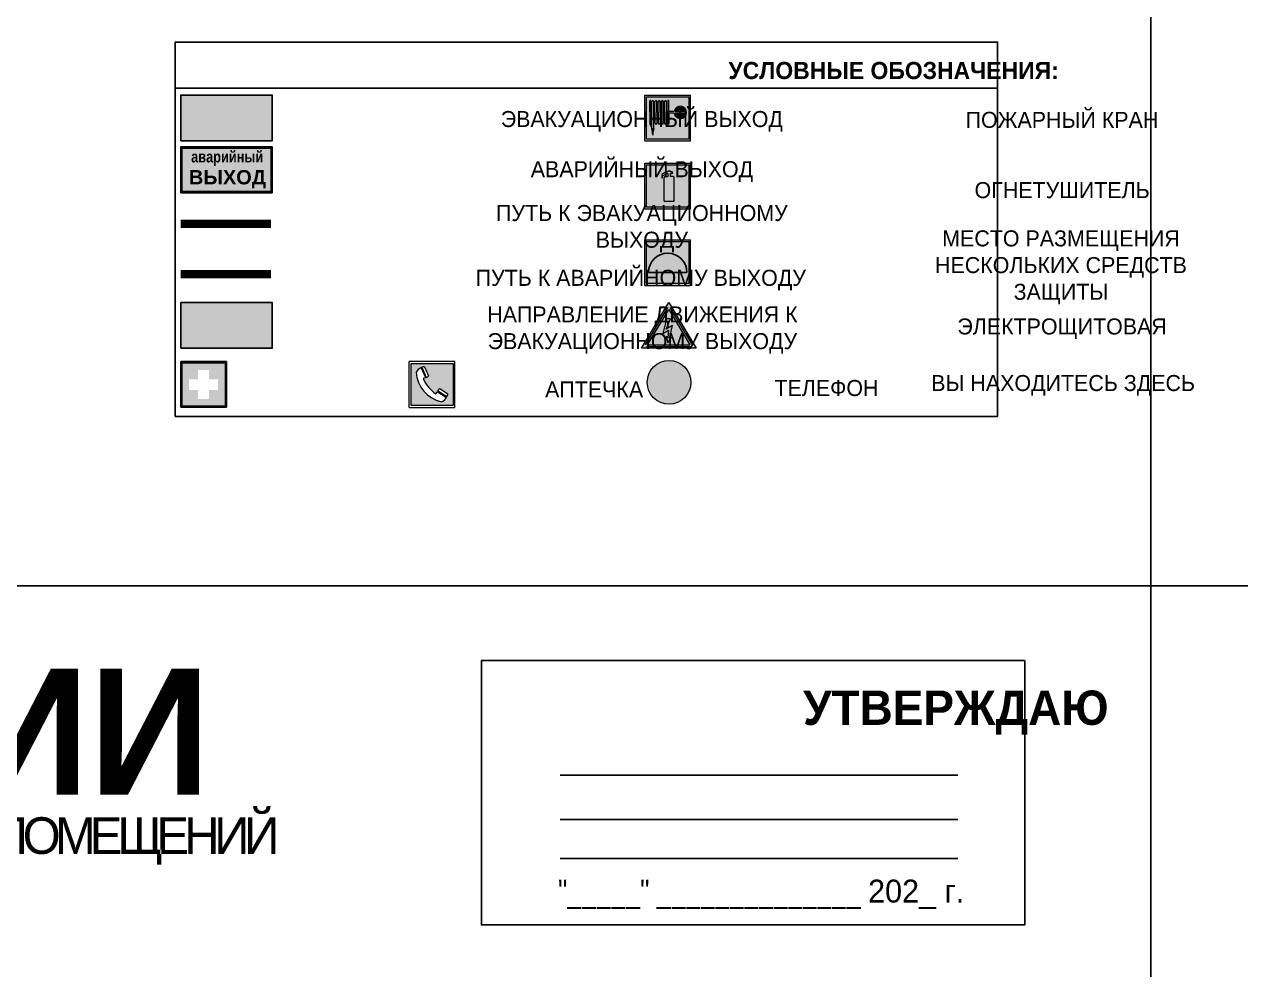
# Model space of a CAD drawing. Header units: millimetres. Extents: x 13114 to 67229, y 22859 to 38520.
# Drawn here: x 30219.4 to 30432, y 35883 to 36048.3 of the extents above; entities that cross this region are included whole.
import ezdxf

# ---------------------------------------------------------------- set-up
doc = ezdxf.new("R2010")
doc.units = ezdxf.units.MM
doc.linetypes.add('GOST2.303 4', pattern=[7, 5, -2, 0])
doc.layers.add('План_Штампы', color=7, linetype='Continuous')
doc.styles.add('обычный', font='arial.ttf')

# ---------------------------------------------------------------- blocks, each defined once
blk = doc.blocks.new('A$C3E6D3DDE')
at = {"lineweight": 5}
h = blk.add_hatch(color=40, dxfattribs=at)
h.paths.add_polyline_path([(24.1, 1.45), (16.46, -11.35), (31.74, -11.35)])
h.paths.add_polyline_path([(24.09, -0.46), (30.03, -10.41), (18.14, -10.41)], flags=16)
h.paths.add_polyline_path([(24.54, -3.08), (23.41, -6.02), (25.13, -5.01), (24.33, -8.5), (24.82, -8.27), (23.79, -9.86), (23.4, -8.04), (23.8, -8.43), (24.04, -6.29), (22.39, -7.25), (23.44, -3.08)], flags=0)
h = blk.add_hatch(color=256, dxfattribs=at)
h.paths.add_polyline_path([(24.37, 0.03, 0.567511), (23.82, 0.03), (17.59, -10.4, 0.582454), (17.86, -10.88), (30.32, -10.88, 0.582149), (30.6, -10.4)])
h.paths.add_polyline_path([(24.09, -0.46), (18.14, -10.41), (30.03, -10.41)], flags=16)
h.paths.add_polyline_path([(24.54, -3.08), (23.41, -6.02), (25.13, -5.01), (24.33, -8.5), (24.82, -8.27), (23.79, -9.86), (23.4, -8.04), (23.8, -8.43), (24.04, -6.29), (22.39, -7.25), (23.44, -3.08)], flags=0)
h = blk.add_hatch(color=40, dxfattribs=at)
h.paths.add_polyline_path([(24.09, -0.46), (18.14, -10.41), (30.03, -10.41)])
h.paths.add_polyline_path([(24.82, -8.27), (23.79, -9.86), (23.4, -8.04), (23.8, -8.43), (24.04, -6.29), (22.39, -7.25), (23.44, -3.08), (24.54, -3.08), (23.41, -6.02), (25.13, -5.01), (24.33, -8.5)], flags=16)
at = {"color": 40, "lineweight": 5}
for p, q in [((16.46, -11.35), (24.1, 1.45)), ((24.1, 1.45), (31.74, -11.35))]:
    blk.add_line(p, q, dxfattribs=at)
at = {"lineweight": 5}
for p, q in [((17.59, -10.4), (23.82, 0.03)), ((24.37, 0.03), (30.6, -10.4)), ((18.14, -10.41), (24.09, -0.46)), ((23.44, -3.08), (22.39, -7.25)), ((23.41, -6.02), (24.54, -3.08)), ((24.54, -3.08), (23.44, -3.08)), ((24.09, -0.46), (30.03, -10.41)), ((22.39, -7.25), (24.04, -6.29)), ((25.13, -5.01), (23.41, -6.02)), ((24.04, -6.29), (23.8, -8.43)), ((24.33, -8.5), (25.13, -5.01)), ((23.8, -8.43), (23.4, -8.04)), ((23.4, -8.04), (23.79, -9.86)), ((23.79, -9.86), (24.82, -8.27)), ((24.82, -8.27), (24.33, -8.5)), ((17.86, -10.88), (30.32, -10.88)), ((18.14, -10.41), (30.03, -10.41))]:
    blk.add_line(p, q, dxfattribs=at)
at = {"color": 50, "lineweight": 5}
blk.add_line((31.74, -11.35), (16.46, -11.35), dxfattribs=at)
blk = doc.blocks.new('A$C41C009D9')
at = {"true_color": 0xffffff}
blk.add_hatch(color=7, dxfattribs=at).paths.add_polyline_path([(0, 8), (-16, 8), (-16, 0), (0, 0)])
h = blk.add_hatch(color=126)
h.dxf.hatch_style = 1
h.paths.add_polyline_path([(-15.8, 7.8), (-15.8, 0.2), (-0.2, 0.2), (-0.2, 7.8)])
at = {"color": 126}
for points in [[(-16, 0), (0, 0), (0, 8), (-16, 8)], [(-16, 0), (0, 0), (0, 8), (-16, 8)], [(-15.8, 7.8), (-0.2, 7.8), (-0.2, 0.2), (-15.8, 0.2)]]:
    blk.add_lwpolyline(points, close=True, dxfattribs=at)
at = {"color": 7, "true_color": 0xffffff, "insert": (-15.8, 7.3), "char_height": 2.5, "width": 15.5999, "attachment_point": 1, "style": 'обычный'}
blk.add_mtext('\\pi1.6133;{\\fArial|b1|i0|c204|p34;\\H0.8x;\\W0.8;аварийный\\H1.25x;\\W1;\\P\\pi1.2327;ВЫХОД}', dxfattribs=at)
blk = doc.blocks.new('A$C32E8229D')
at = {"true_color": 0xffffff}
blk.add_hatch(color=7, dxfattribs=at).paths.add_polyline_path([(0, 0), (0, -8), (16, -8), (16, 0)])
h = blk.add_hatch(color=126)
h.paths.add_polyline_path([(0.2, -0.2), (15.8, -0.2), (15.8, -7.8), (0.2, -7.8)])
h.paths.add_polyline_path([(13.49, -2.05), (12.08, -2.05), (11.37, -2.63, 0.162397), (11.29, -2.84), (11.29, -3.63), (10.35, -3.63), (10.35, -4.05), (11.68, -4.05), (11.68, -3.48), (12.26, -4.28), (11.29, -5.1), (11.29, -6.78), (11.85, -6.78), (11.85, -5.44), (12.8, -4.64), (12.8, -5.94), (14.46, -5.94), (14.46, -5.39), (13.45, -5.39), (13.45, -3.97), (12.46, -2.59), (13.15, -2.59), (13.69, -3.34), (14.18, -3)], flags=16)
h.paths.add_polyline_path([(10.74, -1.82, 1), (11.8, -1.82, 1)], flags=16)
h.paths.add_polyline_path([(9.39, -3.59), (5.99, -3.59), (6.56, -3.03), (5.91, -3.03), (5.1, -3.83), (5.91, -4.64), (6.56, -4.64), (5.99, -4.09), (9.39, -4.09)], flags=16)
h.paths.add_polyline_path([(4.29, -1.08), (1.72, -1.08), (1.72, -6.6), (4.29, -6.6)], flags=16)
at = {"color": 126}
blk.add_lwpolyline([(16, -8), (0, -8), (0, 0), (16, 0)], close=True, dxfattribs=at)
blk = doc.blocks.new('A$C7B4425F7')
at = {"true_color": 0xffffff}
blk.add_hatch(color=7, dxfattribs=at).paths.add_polyline_path([(0, 0), (-16, 0), (-16, -8), (0, -8)])
h = blk.add_hatch(color=126)
h.paths.add_polyline_path([(-0.2, -0.2), (-15.8, -0.2), (-15.8, -7.8), (-0.2, -7.8)])
h.paths.add_polyline_path([(-11.76, -2.03), (-11.76, -3.66), (-11.17, -3.66, -0.568275), (-11.17, -6.18), (-12.58, -6.18), (-12.58, -2.03)], flags=16)
h.paths.add_polyline_path([(-13.33, -4.12, -0.495768), (-13.59, -6.18), (-15.03, -6.18), (-15.03, -2.03), (-13.59, -2.03, -0.487973)], flags=16)
h.paths.add_polyline_path([(-10.25, -2.03), (-9.48, -2.03), (-9.48, -6.18), (-10.25, -6.18)], flags=16)
h.paths.add_polyline_path([(-13.84, -3.69), (-14.24, -3.69), (-14.24, -3.03), (-13.9, -3.03, -0.692621)], flags=0)
h.paths.add_polyline_path([(-9.15, -2.03), (-8.4, -2.03), (-8.04, -3.07), (-7.68, -2.03), (-6.93, -2.03), (-7.64, -4.1), (-6.93, -6.18), (-7.68, -6.18), (-8.04, -5.14), (-8.4, -6.18), (-9.15, -6.18), (-8.44, -4.1)], flags=16)
h.paths.add_polyline_path([(-11.76, -4.46), (-11.42, -4.46, -0.692621), (-11.36, -5.12), (-11.76, -5.12)], flags=0)
h.paths.add_polyline_path([(-13.9, -5.2), (-14.24, -5.2), (-14.24, -4.55), (-13.84, -4.55, -0.708038)], flags=0)
edge = h.paths.add_edge_path(flags=16)
edge.add_ellipse((-5.51, -4.08), major_axis=(0, 2.05), ratio=0.586184, start_angle=0, end_angle=360)
edge = h.paths.add_edge_path(flags=0)
edge.add_ellipse((-5.51, -4.08), major_axis=(0, 1.14), ratio=0.454828, start_angle=0, end_angle=360)
h.paths.add_polyline_path([(-4.13, -4.96, 0.377264), (-3.48, -4.52, 0.0555), (-3.16, -2.03), (-1.66, -2.03), (-1.66, -4.96), (-0.96, -4.96), (-0.96, -7.01), (-1.75, -7.01), (-1.75, -6.18), (-3.3, -6.18), (-3.3, -7.02), (-4.13, -7.02)], flags=16)
h.paths.add_polyline_path([(-2.73, -2.91), (-2.28, -2.91), (-2.28, -4.96), (-3.05, -4.96, 0.079136)], flags=0)
at = {"color": 126}
blk.add_lwpolyline([(-16, -8), (0, -8), (0, 0), (-16, 0)], close=True, dxfattribs=at)
blk = doc.blocks.new('A$C37112FD5')
at = {"true_color": 0xf5f5ff}
h = blk.add_hatch(color=7, dxfattribs=at)
h.dxf.hatch_style = 1
h.paths.add_polyline_path([(12.8, -7.4), (0, -7.4), (0, -20.2), (12.8, -20.2)])
h.paths.add_polyline_path([(12.29, -7.91), (12.29, -19.69), (0.51, -19.69), (0.51, -7.91)], flags=16)
h.paths.add_polyline_path([(4.98, -9.04, -0.42597), (5.17, -9.22), (5.17, -12.25), (5.17, -15.29, -0.432244), (4.98, -15.47), (4.83, -15.47, -0.42597), (4.64, -15.29), (4.64, -12.25), (4.64, -9.22, -0.432244), (4.83, -9.04)], flags=0)
h.paths.add_polyline_path([(4.28, -9.22), (4.28, -12.25), (4.28, -15.29, -0.432244), (4.09, -15.47), (3.94, -15.47, -0.42597), (3.75, -15.29), (3.75, -12.25), (3.75, -9.22, -0.432244), (3.94, -9.04), (4.09, -9.04, -0.42597)], flags=0)
h.paths.add_polyline_path([(5.72, -9.04), (5.87, -9.04, -0.42597), (6.06, -9.22), (6.06, -12.25), (6.06, -15.29, -0.432244), (5.87, -15.47), (5.72, -15.47, -0.42597), (5.53, -15.29), (5.53, -12.25), (5.53, -9.22, -0.432244)], flags=0)
h.paths.add_polyline_path([(6.42, -8.9), (6.5, -8.9, -0.42597), (6.69, -9.08), (6.69, -12.03), (8.21, -12.03, -15.824349), (8.21, -12.47), (6.69, -12.47), (6.69, -15.42, -0.432244), (6.5, -15.6), (6.42, -15.6)], flags=0)
h.paths.add_polyline_path([(3.39, -9.22), (3.39, -12.25), (3.39, -15.29, -0.432244), (3.2, -15.47), (3.05, -15.47, -0.42597), (2.85, -15.29), (2.85, -12.25), (2.85, -9.22, -0.432244), (3.05, -9.04), (3.2, -9.04, -0.42597)], flags=0)
h.paths.add_polyline_path([(2.5, -9.22), (2.5, -16.71), (1.96, -16.71), (1.96, -9.22, -0.432244), (2.15, -9.04), (2.31, -9.04, -0.42597)], flags=0)
h.paths.add_polyline_path([(1.61, -8.9), (1.61, -15.6), (1.57, -15.6, -0.42597), (1.37, -15.42), (1.37, -12.03), (1.37, -9.09, -0.432244), (1.57, -8.9)], flags=0)
h.paths.add_polyline_path([(9.76, -10.81), (9.76, -12.03), (8.49, -12.03, -0.336371)], flags=0)
h.paths.add_polyline_path([(8.49, -12.47), (9.76, -12.47), (9.76, -13.7, -0.336371)], flags=0)
h.paths.add_polyline_path([(10.11, -10.81, -0.336371), (11.38, -12.03), (10.11, -12.03)], flags=0)
h.paths.add_polyline_path([(10.11, -12.47), (11.38, -12.47, -0.336371), (10.11, -13.7)], flags=0)
h.paths.add_polyline_path([(2.5, -16.84), (2.5, -17.05), (1.97, -17.05), (1.97, -16.84)], flags=0)
h.paths.add_polyline_path([(2.5, -17.24, -0.033778), (2.24, -18.6, -0.033778), (1.97, -17.24)], flags=0)
h = blk.add_hatch(color=242)
h.dxf.hatch_style = 1
h.paths.add_polyline_path([(12.29, -7.91), (0.51, -7.91), (0.51, -19.69), (12.29, -19.69)])
h.paths.add_polyline_path([(6.42, -15.6), (6.42, -8.9), (6.5, -8.9, -0.42597), (6.69, -9.08), (6.69, -12.03), (8.21, -12.03, -15.824349), (8.21, -12.47), (6.69, -12.47), (6.69, -15.42, -0.432244), (6.5, -15.6)], flags=16)
h.paths.add_polyline_path([(5.87, -15.47), (5.72, -15.47, -0.42597), (5.53, -15.29), (5.53, -12.25), (5.53, -9.22, -0.432244), (5.72, -9.04), (5.87, -9.04, -0.42597), (6.06, -9.22), (6.06, -12.25), (6.06, -15.29, -0.432244)], flags=16)
h.paths.add_polyline_path([(4.98, -15.47), (4.83, -15.47, -0.42597), (4.64, -15.29), (4.64, -12.25), (4.64, -9.22, -0.432244), (4.83, -9.04), (4.98, -9.04, -0.42597), (5.17, -9.22), (5.17, -12.25), (5.17, -15.29, -0.432244)], flags=16)
h.paths.add_polyline_path([(4.09, -15.47), (3.94, -15.47, -0.42597), (3.75, -15.29), (3.75, -12.25), (3.75, -9.22, -0.432244), (3.94, -9.04), (4.09, -9.04, -0.42597), (4.28, -9.22), (4.28, -12.25), (4.28, -15.29, -0.432244)], flags=16)
h.paths.add_polyline_path([(3.2, -15.47), (3.05, -15.47, -0.42597), (2.85, -15.29), (2.85, -12.25), (2.85, -9.22, -0.432244), (3.05, -9.04), (3.2, -9.04, -0.42597), (3.39, -9.22), (3.39, -12.25), (3.39, -15.29, -0.432244)], flags=16)
h.paths.add_polyline_path([(2.5, -17.05), (1.97, -17.05), (1.97, -16.84), (2.5, -16.84)], flags=16)
h.paths.add_polyline_path([(2.5, -17.24, -0.033778), (2.24, -18.6, -0.033778), (1.97, -17.24)], flags=16)
h.paths.add_polyline_path([(2.5, -16.71), (1.96, -16.71), (1.96, -9.22, -0.432244), (2.15, -9.04), (2.31, -9.04, -0.42597), (2.5, -9.22)], flags=16)
h.paths.add_polyline_path([(1.61, -15.6), (1.57, -15.6, -0.42597), (1.37, -15.42), (1.37, -12.03), (1.37, -9.09, -0.432244), (1.57, -8.9), (1.61, -8.9)], flags=16)
h.paths.add_polyline_path([(8.49, -12.47), (9.76, -12.47), (9.76, -13.7, -0.336371)], flags=0)
h.paths.add_polyline_path([(10.11, -13.7), (10.11, -12.47), (11.38, -12.47, -0.336371)], flags=0)
h.paths.add_polyline_path([(8.49, -12.03, -0.336371), (9.76, -10.81), (9.76, -12.03)], flags=0)
h.paths.add_polyline_path([(10.11, -12.03), (10.11, -10.81, -0.336371), (11.38, -12.03)], flags=0)
h = blk.add_hatch(color=7, dxfattribs=at)
h.dxf.hatch_style = 1
h.paths.add_polyline_path([(1.61, -8.9), (1.57, -8.9, 0.432244), (1.37, -9.09), (1.37, -12.03), (1.37, -15.42, 0.42597), (1.57, -15.6), (1.61, -15.6)])
h.paths.add_polyline_path([(2.5, -9.22, 0.42597), (2.31, -9.04), (2.15, -9.04, 0.432244), (1.96, -9.22), (1.96, -16.71), (2.5, -16.71)])
h.paths.add_polyline_path([(2.5, -16.84), (1.97, -16.84), (1.97, -17.05), (2.5, -17.05)])
h.paths.add_polyline_path([(2.5, -17.24), (1.97, -17.24, 0.033778), (2.24, -18.6, 0.033778)])
h.paths.add_polyline_path([(3.39, -12.25), (3.39, -9.22, 0.42597), (3.2, -9.04), (3.05, -9.04, 0.432244), (2.85, -9.22), (2.85, -12.25), (2.85, -15.29, 0.42597), (3.05, -15.47), (3.2, -15.47, 0.432244), (3.39, -15.29)])
h.paths.add_polyline_path([(4.28, -12.25), (4.28, -9.22, 0.42597), (4.09, -9.04), (3.94, -9.04, 0.432244), (3.75, -9.22), (3.75, -12.25), (3.75, -15.29, 0.42597), (3.94, -15.47), (4.09, -15.47, 0.432244), (4.28, -15.29)])
h.paths.add_polyline_path([(5.17, -12.25), (5.17, -9.22, 0.42597), (4.98, -9.04), (4.83, -9.04, 0.432244), (4.64, -9.22), (4.64, -12.25), (4.64, -15.29, 0.42597), (4.83, -15.47), (4.98, -15.47, 0.432244), (5.17, -15.29)])
h.paths.add_polyline_path([(6.06, -12.25), (6.06, -9.22, 0.42597), (5.87, -9.04), (5.72, -9.04, 0.432244), (5.53, -9.22), (5.53, -12.25), (5.53, -15.29, 0.42597), (5.72, -15.47), (5.87, -15.47, 0.432244), (6.06, -15.29)])
h.paths.add_polyline_path([(6.69, -12.47), (8.21, -12.47, 15.824349), (8.21, -12.03), (6.69, -12.03), (6.69, -9.08, 0.42597), (6.5, -8.9), (6.42, -8.9), (6.42, -15.6), (6.5, -15.6, 0.432244), (6.69, -15.42)])
h.paths.add_polyline_path([(8.49, -12.47), (9.76, -12.47), (9.76, -13.7, -0.336371)], flags=16)
h.paths.add_polyline_path([(8.49, -12.03, -0.336371), (9.76, -10.81), (9.76, -12.03)], flags=16)
h.paths.add_polyline_path([(10.11, -12.47), (11.38, -12.47, -0.336371), (10.11, -13.7)], flags=16)
h.paths.add_polyline_path([(10.11, -12.03), (10.11, -10.81, -0.336371), (11.38, -12.03)], flags=16)
h = blk.add_hatch(color=242)
h.dxf.hatch_style = 1
h.paths.add_polyline_path([(9.76, -10.81, 0.336371), (8.49, -12.03), (9.76, -12.03)])
h.paths.add_polyline_path([(10.11, -10.81), (10.11, -12.03), (11.38, -12.03, 0.336371)])
h.paths.add_polyline_path([(11.38, -12.47), (10.11, -12.47), (10.11, -13.7, 0.336371)])
h.paths.add_polyline_path([(9.76, -12.47), (8.49, -12.47, 0.336371), (9.76, -13.7)])
at = {"color": 242, "lineweight": 5}
for p, q in [((0, -20.2), (0, -7.4)), ((0, -7.4), (12.8, -7.4)), ((1.37, -12.03), (1.37, -9.08)), ((1.57, -8.9), (1.61, -8.9)), ((1.61, -8.9), (1.61, -15.6)), ((1.96, -16.71), (1.96, -9.22)), ((2.15, -9.04), (2.31, -9.04)), ((2.5, -16.71), (2.5, -9.22)), ((2.85, -12.25), (2.85, -9.22)), ((3.05, -9.04), (3.2, -9.04)), ((3.39, -12.25), (3.39, -9.22)), ((3.75, -12.25), (3.75, -9.22)), ((3.94, -9.04), (4.09, -9.04)), ((4.28, -12.25), (4.28, -9.22)), ((4.64, -12.25), (4.64, -9.22)), ((4.83, -9.04), (4.98, -9.04)), ((5.17, -12.25), (5.17, -9.22)), ((5.53, -12.25), (5.53, -9.22)), ((5.72, -9.04), (5.87, -9.04)), ((6.06, -12.25), (6.06, -9.22)), ((6.42, -8.9), (6.42, -15.6)), ((6.5, -8.9), (6.42, -8.9)), ((6.69, -12.03), (6.69, -9.08)), ((12.8, -20.2), (12.8, -7.4)), ((1.37, -12.03), (1.37, -15.42)), ((2.85, -12.25), (2.85, -15.29)), ((3.39, -12.25), (3.39, -15.29)), ((3.75, -12.25), (3.75, -15.29)), ((4.28, -12.25), (4.28, -15.29)), ((4.64, -12.25), (4.64, -15.29)), ((5.17, -12.25), (5.17, -15.29)), ((5.53, -12.25), (5.53, -15.29)), ((6.06, -12.25), (6.06, -15.29)), ((8.21, -12.03), (6.69, -12.03)), ((8.21, -12.47), (6.69, -12.47)), ((6.69, -12.47), (6.69, -15.42)), ((9.76, -12.03), (8.49, -12.03)), ((9.76, -12.47), (8.49, -12.47)), ((9.76, -10.81), (9.76, -12.03)), ((9.76, -12.47), (9.76, -13.7)), ((10.11, -10.81), (10.11, -12.03)), ((11.38, -12.03), (10.11, -12.03)), ((11.38, -12.47), (10.11, -12.47)), ((10.11, -12.47), (10.11, -13.7)), ((1.57, -15.6), (1.61, -15.6)), ((1.96, -16.71), (2.5, -16.71)), ((1.97, -16.84), (2.5, -16.84)), ((1.97, -17.05), (1.97, -16.84)), ((2.5, -16.84), (2.5, -17.05)), ((3.05, -15.47), (3.2, -15.47)), ((3.94, -15.47), (4.09, -15.47)), ((4.83, -15.47), (4.98, -15.47)), ((5.72, -15.47), (5.87, -15.47)), ((6.42, -15.6), (6.5, -15.6)), ((0, -20.2), (12.8, -20.2)), ((2.5, -17.05), (1.97, -17.05)), ((1.97, -17.24), (2.5, -17.24))]:
    blk.add_line(p, q, dxfattribs=at)
blk.add_lwpolyline([(0.51, -7.91), (12.29, -7.91), (12.29, -19.69), (0.51, -19.69)], close=True, dxfattribs=at)
for centre, radius, start, end in [((1.56, -9.09), 0.182, 87.1027, 180.6071), ((2.15, -9.22), 0.182, 87.1027, 180.6071), ((2.32, -9.22), 0.182, 359.3929, 92.8973), ((3.04, -9.22), 0.182, 87.1027, 180.6071), ((3.21, -9.22), 0.182, 359.3929, 92.8973), ((3.93, -9.22), 0.182, 87.1027, 180.6071), ((4.1, -9.22), 0.182, 359.3929, 92.8973), ((4.82, -9.22), 0.182, 87.1027, 180.6071), ((4.99, -9.22), 0.182, 359.3929, 92.8973), ((5.71, -9.22), 0.182, 87.1027, 180.6071), ((5.88, -9.22), 0.182, 359.3929, 92.8973), ((6.51, -9.09), 0.182, 359.3929, 92.8973), ((9.93, -12.25), 1.74, 187.2319, 172.7681), ((9.93, -12.25), 1.46, 96.9927, 171.3585), ((9.93, -12.25), 1.46, 188.6415, 263.0073), ((9.93, -12.25), 1.46, 8.6415, 83.0073), ((9.93, -12.25), 1.46, 276.9927, 351.3585), ((1.56, -15.42), 0.182, 179.3929, 272.8973), ((3.04, -15.29), 0.182, 179.3929, 272.8973), ((3.21, -15.29), 0.182, 267.1027, 0.6071), ((3.93, -15.29), 0.182, 179.3929, 272.8973), ((4.1, -15.29), 0.182, 267.1027, 0.6071), ((4.82, -15.29), 0.182, 179.3929, 272.8973), ((4.99, -15.29), 0.182, 267.1027, 0.6071), ((5.71, -15.29), 0.182, 179.3929, 272.8973), ((5.88, -15.29), 0.182, 267.1027, 0.6071), ((6.51, -15.42), 0.182, 267.1027, 0.6071), ((12.17, -15.98), 10.27, 187.041, 194.7793), ((-7.7, -15.98), 10.27, 345.2207, 352.959)]:
    blk.add_arc(centre, radius, start, end, dxfattribs=at)
blk = doc.blocks.new('A$C7B8C2D5B')
at = {"lineweight": 0}
h = blk.add_hatch(color=5, dxfattribs=at)
h.dxf.hatch_style = 1
h.paths.add_polyline_path([(1.397, -3.024, 1), (-2.112, -3.024, 1)])
at = {"color": 5, "lineweight": 0}
blk.add_circle((-0.358, -3.024), 1.755, dxfattribs=at)
blk = doc.blocks.new('A$C18900ED3')
h = blk.add_hatch(color=126)
h.paths.add_polyline_path([(-0.18, -0.18), (-7.02, -0.18), (-7.02, -7.02), (-0.18, -7.02)])
h.paths.add_polyline_path([(-5.89, -4.46), (-5.89, -2.77), (-4.46, -2.77), (-4.46, -1.31), (-2.77, -1.31), (-2.77, -2.77), (-1.33, -2.77), (-1.33, -4.46), (-2.77, -4.46), (-2.77, -5.89), (-4.46, -5.89), (-4.46, -4.46)], flags=16)
at = {"color": 126}
for p, q in [((-7.2, 0), (-7.2, -7.2)), ((0, 0), (-7.2, 0)), ((0, -7.2), (0, 0)), ((-7.02, -7.02), (-7.02, -0.18)), ((-7.02, -0.18), (-0.18, -0.18)), ((-0.18, -0.18), (-0.18, -7.02)), ((-7.2, -7.2), (0, -7.2)), ((-0.18, -7.02), (-7.02, -7.02))]:
    blk.add_line(p, q, dxfattribs=at)
blk = doc.blocks.new('A$C1E1F2D43')
at = {"true_color": 0xffffff}
blk.add_hatch(color=7, dxfattribs=at).paths.add_polyline_path([(8, 0), (0, 0), (0, -8), (8, -8)])
h = blk.add_hatch(color=242)
h.paths.add_polyline_path([(0.32, -0.32), (0.32, -7.68), (7.68, -7.68), (7.68, -0.32)])
h.paths.add_polyline_path([(7.35, -5.71), (0.65, -5.71, -1)], flags=16)
at = {"color": 242, "lineweight": 5}
for p, q in [((0, 0), (8, 0)), ((0, -8), (0, 0)), ((0, 0), (8, 0)), ((8, -8), (8, 0)), ((0, -8), (8, -8))]:
    blk.add_line(p, q, dxfattribs=at)
at = {"color": 242}
blk.add_line((7.35, -5.71), (0.65, -5.71), dxfattribs=at)
at = {"color": 242, "lineweight": 5}
blk.add_lwpolyline([(0.32, -0.32), (7.68, -0.32), (7.68, -7.68), (0.32, -7.68)], close=True, dxfattribs=at)
at = {"color": 242}
blk.add_arc((4, -5.71), 3.35, 0, 180, dxfattribs=at)
blk = doc.blocks.new('A$C3AD82952')
at = {"true_color": 0xf5f5ff}
h = blk.add_hatch(color=7, dxfattribs=at)
h.dxf.hatch_style = 1
h.paths.add_polyline_path([(8.21, 8.73, 0.414214), (7.89, 9.05), (7.22, 9.05), (7.22, 9.92), (7.59, 9.92, 1), (7.57, 10.36), (7.22, 10.36), (7.22, 10.6), (6.43, 10.6), (6.43, 10.36), (6.01, 10.36), (4.74, 9.59), (4.74, 8.69), (4.98, 8.73), (4.98, 9.26), (6.12, 9.91), (6.43, 9.91), (6.43, 9.05), (5.76, 9.05, 0.414214), (5.44, 8.73), (5.44, 2.2), (8.21, 2.2)], flags=0)
h.paths.add_polyline_path([(12.8, 12.8), (0, 12.8), (0, 0), (12.8, 0)])
h.paths.add_polyline_path([(0.51, 12.29), (12.29, 12.29), (12.29, 0.51), (0.51, 0.51)], flags=16)
h.paths.add_polyline_path([(4.74, 9.59), (6.01, 10.36), (6.43, 10.36), (6.43, 10.6), (7.22, 10.6), (7.22, 10.36), (7.59, 10.36, -0.94586), (7.59, 9.92), (7.22, 9.92), (7.22, 9.05), (7.89, 9.05, -0.414214), (8.21, 8.73), (8.21, 2.2), (5.44, 2.2), (5.44, 8.73, -0.414214), (5.76, 9.05), (6.43, 9.05), (6.43, 9.91), (6.12, 9.91), (4.98, 9.26), (4.98, 8.73), (4.74, 8.69)], flags=0)
h = blk.add_hatch(color=242)
h.dxf.hatch_style = 1
h.paths.add_polyline_path([(12.29, 12.29), (0.51, 12.29), (0.51, 0.51), (12.29, 0.51)])
h.paths.add_polyline_path([(4.74, 8.69), (4.74, 9.59), (6.01, 10.36), (6.43, 10.36), (6.43, 10.6), (7.22, 10.6), (7.22, 10.36), (7.59, 10.36, -0.94586), (7.59, 9.92), (7.22, 9.92), (7.22, 9.05), (7.89, 9.05, -0.414214), (8.21, 8.73), (8.21, 2.2), (5.44, 2.2), (5.44, 8.73, -0.414214), (5.76, 9.05), (6.43, 9.05), (6.43, 9.91), (6.12, 9.91), (4.98, 9.26), (4.98, 8.73)], flags=16)
h = blk.add_hatch(color=7, dxfattribs=at)
h.dxf.hatch_style = 1
h.paths.add_polyline_path([(8.21, 8.73, 0.414214), (7.89, 9.05), (7.22, 9.05), (7.22, 9.92), (7.59, 9.92, 1), (7.57, 10.36), (7.22, 10.36), (7.22, 10.6), (6.43, 10.6), (6.43, 10.36), (6.01, 10.36), (4.74, 9.59), (4.74, 8.69), (4.98, 8.73), (4.98, 9.26), (6.12, 9.91), (6.43, 9.91), (6.43, 9.05), (5.76, 9.05, 0.414214), (5.44, 8.73), (5.44, 2.2), (8.21, 2.2)])
at = {"color": 242, "lineweight": 5}
for p, q in [((0, 0), (0, 12.8)), ((0, 12.8), (12.8, 12.8)), ((6.01, 10.36), (4.74, 9.59)), ((6.01, 10.36), (6.43, 10.36)), ((7.22, 10.6), (6.43, 10.6)), ((6.43, 10.6), (6.43, 10.36)), ((7.22, 10.36), (7.22, 10.6)), ((7.59, 10.36), (7.22, 10.36)), ((12.8, 0), (12.8, 12.8)), ((4.74, 9.59), (4.74, 8.69)), ((4.74, 8.69), (4.98, 8.73)), ((4.98, 9.26), (6.12, 9.91)), ((4.98, 8.73), (4.98, 9.26)), ((5.44, 2.2), (5.44, 8.73)), ((5.76, 9.05), (6.43, 9.05)), ((6.12, 9.91), (6.43, 9.91)), ((6.43, 9.91), (6.43, 9.05)), ((7.22, 9.05), (7.22, 9.92)), ((7.59, 9.92), (7.22, 9.92)), ((7.89, 9.05), (7.22, 9.05)), ((8.21, 2.2), (8.21, 8.73)), ((0, 0), (12.8, 0)), ((5.44, 2.2), (8.21, 2.2))]:
    blk.add_line(p, q, dxfattribs=at)
blk.add_lwpolyline([(0.51, 12.29), (12.29, 12.29), (12.29, 0.51), (0.51, 0.51)], close=True, dxfattribs=at)
for centre, radius, start, end in [((7.58, 10.14), 0.223, 273.1875, 86.8125), ((5.76, 8.73), 0.32, 90, 180), ((7.89, 8.73), 0.32, 0, 90)]:
    blk.add_arc(centre, radius, start, end, dxfattribs=at)
blk = doc.blocks.new('A$C456E1F9C')
at = {"lineweight": 5}
h = blk.add_hatch(color=242, dxfattribs=at)
h.paths.add_polyline_path([(0.51, -1.47), (0.51, -13.26), (12.29, -13.26), (12.29, -1.47)])
h.paths.add_polyline_path([(5.42, -4.95, -0.254479), (4.78, -5.4), (3.52, -2.53, -0.209735), (4.23, -2.4)], flags=16)
h.paths.add_polyline_path([(8.53, -8.6), (10.87, -10.17), (10.54, -10.76), (8.03, -9.13, -0.192251)], flags=16)
h.paths.add_polyline_path([(4.61, -5.49, 0.005518), (3.87, -5.72, 0.128647), (7.49, -10.01, 0.00809), (7.83, -9.33), (10.47, -10.97, -0.16736), (8.99, -12.25, -0.327862), (1.95, -3.95, -0.166952), (3.36, -2.62)], flags=16)
at = {"color": 242, "lineweight": 5}
for p, q in [((0, -13.77), (0, -0.97)), ((12.8, -0.97), (0, -0.97)), ((4.61, -5.49), (3.36, -2.62)), ((3.52, -2.53), (4.78, -5.4)), ((4.23, -2.4), (5.42, -4.95)), ((12.8, -13.77), (12.8, -0.97)), ((7.83, -9.33), (10.47, -10.97)), ((8.03, -9.13), (10.54, -10.76)), ((10.81, -10.12), (8.53, -8.6)), ((10.8, -10.3), (10.81, -10.12)), ((10.54, -10.76), (10.8, -10.3)), ((0, -13.77), (12.8, -13.77))]:
    blk.add_line(p, q, dxfattribs=at)
blk.add_lwpolyline([(0.51, -1.47), (12.29, -1.47), (12.29, -13.26), (0.51, -13.26)], close=True, dxfattribs=at)
for centre, radius, start, end in [((4.59, -5.34), 2.99, 114.2845, 152.1974), ((4.02, -3.27), 0.891, 76.3284, 123.7092), ((11.12, -3.31), 9.19, 183.9915, 256.6009), ((14.98, -39.1), 35.17, 107.1487, 108.4135), ((13.86, -0.94), 11.08, 205.5536, 234.8762), ((4.68, -4.59), 0.824, 276.9621, 334.0723), ((-13.31, 0.8), 23.44, 332.5487, 334.4027), ((8.94, -9.5), 0.989, 114.4092, 157.9388), ((7.87, -9.46), 3, 291.9291, 329.9329)]:
    blk.add_arc(centre, radius, start, end, dxfattribs=at)

msp = doc.modelspace()

# ---------------------------------------------------------------- linework, layer by layer
at = {"color": 5, "lineweight": 0}
for points in [[(29816.34, 35950.09), (30416.34, 35950.09), (30416.34, 36345.09), (29816.34, 36345.09)], [(30416.34, 35950.09), (31016.34, 35950.09), (31016.34, 36345.09), (30416.34, 36345.09)], [(29816.34, 35555.09), (30416.34, 35555.09), (30416.34, 35950.09), (29816.34, 35950.09)], [(30416.34, 35555.09), (31016.34, 35555.09), (31016.34, 35950.09), (30416.34, 35950.09)]]:
    msp.add_lwpolyline(points, close=True, dxfattribs=at)
for points in [[(30245.76, 36037.11), (30389.53, 36037.11), (30389.53, 36045.16), (30245.76, 36045.16)], [(30245.76, 36037.11), (30389.53, 36037.11), (30389.53, 35979.71), (30245.76, 35979.71)], [(30299.28, 35937.05), (30394.29, 35937.05), (30394.29, 35890.84), (30299.28, 35890.84)]]:
    msp.add_lwpolyline(points, close=True)
at = {"color": 126, "lineweight": 80, "true_color": 0x008754, "const_width": 1.5}
msp.add_lwpolyline([(30262.51, 36013.38), (30246.71, 36013.38)], dxfattribs=at)
at = {"color": 126, "linetype": 'GOST2.303 4', "lineweight": 80, "true_color": 0x008754, "const_width": 1.5}
msp.add_lwpolyline([(30262.51, 36004.58), (30246.71, 36004.58)], dxfattribs=at)
for points in [[(30313.04, 35917), (30382.56, 35917)], [(30313.04, 35909.24), (30382.56, 35909.24)], [(30313.04, 35902.45), (30382.56, 35902.45)]]:
    msp.add_lwpolyline(points)

# ---------------------------------------------------------------- block references
for name, p, xscale, yscale, zscale in [('A$C37112FD5', (30327.85, 36040.52), 0.6249984004534781, 0.6249984004534781, 0.6249984004534781), ('A$C3AD82952', (30327.85, 36015.99), 0.625, 0.625, 0.625), ('A$C3E6D3DDE', (30316.98, 35998.72), 0.625, 0.625, 0.625), ('A$C18900ED3', (30254.71, 35989.31), 1.111111111007631, 1.111111111007631, 1.111111111007631), ('A$C456E1F9C', (30286.66, 35989.91), 0.625, 0.625, 0.625), ('A$C7B8C2D5B', (30332.88, 35992.25), 2.177419353276491, 2.177419353276491, 2.177419353276491)]:
    msp.add_blockref(name, p, dxfattribs=dict(xscale=xscale, yscale=yscale, zscale=zscale))
msp.add_blockref('A$C41C009D9', (30262.71, 36018.82))
at = {"color": 1}
msp.add_blockref('A$C1E1F2D43', (30327.85, 36010.61), dxfattribs=at)
at = {"layer": 'План_Штампы'}
msp.add_blockref('A$C7B4425F7', (30262.71, 36035.9), dxfattribs=at)
at = {"layer": 'План_Штампы', "color": 126, "true_color": 0x008754, "xscale": -1}
msp.add_blockref('A$C32E8229D', (30262.71, 35999.63), dxfattribs=at)

# ---------------------------------------------------------------- texts
at = {"lineweight": 0, "style": 'обычный'}
for s, insert, char_height, width, attachment_point in [('{\\fProxima Nova Rg|b1|i0|c204|p2;УСЛОВНЫЕ ОБОЗНАЧЕНИЯ:\\H1.1997x; }', (30371.35, 36040.17), 3, 175.1736, 5), ('\\pi-8.4,l8.4,t8.4;{\\fProxima Nova Rg|b0|i0|c204|p2;ЭВАКУАЦИОННЫЙ ВЫХОД\\H1.6404x; }', (30327.33, 36031.3), 2.8, 126.6484, 5), ('\\pi-8.4,l8.4,t8.4;{\\fProxima Nova Rg|b0|i0|c204|p2;ПОЖАРНЫЙ КРАН\\H1.6404x; }', (30400.79, 36031.54), 2.8, 126.6484, 5), ('\\pi-8.4,l8.4,t8.4;{\\fProxima Nova Rg|b0|i0|c204|p2;АВАРИЙНЫЙ ВЫХОД\\H1.6404x; }', (30327.35, 36022.53), 2.8, 126.6484, 5), ('\\pi-8.4,l8.4,t8.4;{\\fProxima Nova Rg|b0|i0|c204|p2;ОГНЕТУШИТЕЛЬ\\H1.1997x; }', (30400.82, 36019.26), 2.8, 126.6484, 5), ('\\pi-8.4,l8.4,t8.4;{\\fProxima Nova Rg|b0|i0|c204|p2;ПУТЬ К ЭВАКУАЦИОННОМУ \\PВЫХОДУ }', (30327.34, 36012.54), 2.8, 126.6484, 5), ('\\pi-8.4,l8.4,t8.4;{\\fProxima Nova Rg|b0|i0|c204|p2;МЕСТО РАЗМЕЩЕНИЯ \\PНЕСКОЛЬКИХ СРЕДСТВ \\PЗАЩИТЫ}', (30400.62, 36005.77), 2.8, 126.6484, 5), ('\\pi-8.4,l8.4,t8.4;{\\fProxima Nova Rg|b0|i0|c204|p2;ПУТЬ К АВАРИЙНОМУ ВЫХОДУ \\H1.6404x; }', (30327.15, 36003.54), 2.8, 126.6484, 5), ('\\pi-8.4,l8.4,t8.4;{\\fProxima Nova Rg|b0|i0|c204|p2;НАПРАВЛЕНИЕ ДВИЖЕНИЯ К \\PЭВАКУАЦИОННОМУ ВЫХОДУ}', (30327.43, 35994.81), 2.8, 126.6484, 5), ('\\pi-8.4,l8.4,t8.4;{\\fProxima Nova Rg|b0|i0|c204|p2;ЭЛЕКТРОЩИТОВАЯ\\H1.1997x; }', (30400.81, 35995.04), 2.8, 126.6484, 5), ('\\pi-8.4,l8.4,t8.4;{\\fProxima Nova Rg|b0|i0|c204|p2;ВЫ НАХОДИТЕСЬ ЗДЕСЬ\\H1.1997x; }', (30400.99, 35985.15), 2.8, 126.6484, 5), ('\\pi-8.4,l8.4,t8.4;{\\fProxima Nova Rg|b0|i0|c204|p2;АПТЕЧКА\\H1.1667x; }', (30318.99, 35984.44), 2.8, 126.6484, 5), ('\\pi-8.4,l8.4,t8.4;{\\fProxima Nova Rg|b0|i0|c204|p2;ТЕЛЕФОН\\H1.1997x; }', (30359.61, 35984.67), 2.8, 126.6484, 5), ('{\\fProxima Nova Rg|b1|i0|c204|p2;ПЛАН ЭВАКУАЦИИ}', (29974.71, 35935.61), 22, 493.8901, 1), ('\\pi-18,l18,t18;{\\fProxima Nova Rg|b1|i0|c204|p2;УТВЕРЖДАЮ\\H1.1997x; }', (30382.23, 35927.93), 6, 126.6484, 5), ('{\\fArial Narrow|b0|i0|c204|p34;"_____" ______________ \\fProxima Nova Rg|b0|i0|c204|p2;202_ г. }', (30348.19, 35896.17), 4, 78.6503, 5)]:
    msp.add_mtext(s, dxfattribs=dict(at, insert=insert, char_height=char_height, width=width, attachment_point=attachment_point))
at = {"color": 0, "lineweight": 0, "insert": (30125.55, 35909.82), "char_height": 8, "width": 449.2158, "attachment_point": 5, "style": 'обычный'}
msp.add_mtext('{\\fArial Black|b1|i0|c204|p34;\\H2x;\\T0.85;  \\fArial Narrow|b0|i0|c204|p34;\\H0.8x;\\W0.9;\\P\\fProxima Nova Rg|b0|i0|c204|p2;\\H0.5x;\\W1;\\C256;ПРИ ПОЖАРЕ  ИЛИ ДРУГИХ ЧРЕЗВЫЧАЙНЫХ СИТУАЦИЯХ  ИЗ ПОМЕЩЕНИЙ \\fProxima Nova Rg|b1|i0|c204|p2;\\H1.25x;\\PТЦ ЖДО: ВАГОННОЕ ДЕПО}', dxfattribs=at)

doc.saveas('drawing.dxf')
